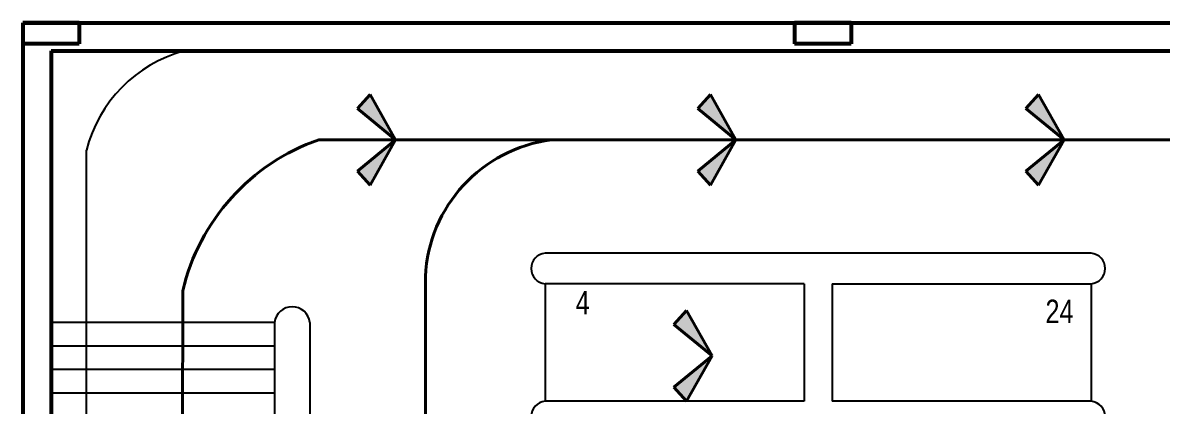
# Model space of a CAD drawing. Header units: millimetres. Extents: x 103 to 250, y -95 to 16.
# Drawn here: x 199.35 to 223.54, y -6.94 to 1.19 of the extents above; entities that cross this region are included whole.
import ezdxf

# ---------------------------------------------------------------- set-up
doc = ezdxf.new("R2010")
doc.units = ezdxf.units.MM
for name, color, linetype, lineweight in [('0.25', 6, 'Continuous', 25), ('0.40', 3, 'Continuous', 40), ('0.53', 1, 'Continuous', 53)]:
    doc.layers.add(name, color=color, linetype=linetype, lineweight=lineweight)
doc.styles.add('ATTR', font='BRADHITC.TTF', dxfattribs={"width": 0.8, "height": 0.5})

# ---------------------------------------------------------------- blocks, each defined once
blk = doc.blocks.new('A$C76752FA1')
at = {"layer": '0.40'}
for points in [[(6.49, 7.7), (2.15, 15.41), (0, 13.03)], [(6.49, 7.7), (2.15, 0), (0, 2.38)]]:
    blk.add_hatch(color=256, dxfattribs=at).paths.add_polyline_path(points)
for p, q in [((2.15, 15.41), (0, 13.03)), ((6.49, 7.7), (2.15, 15.41)), ((0, 13.03), (6.49, 7.7)), ((0, 2.38), (6.49, 7.7)), ((6.49, 7.7), (2.15, 0)), ((2.15, 0), (0, 2.38))]:
    blk.add_line(p, q, dxfattribs=at)

msp = doc.modelspace()

# ---------------------------------------------------------------- linework, layer by layer
for p, q in [((210.452, -4.355), (210.452, -6.855)), ((222.052, -4.355), (222.052, -6.855)), ((204.702, -5.18), (199.952, -5.18)), ((204.702, -5.68), (199.952, -5.68)), ((204.702, -6.18), (199.952, -6.18)), ((204.702, -6.68), (199.952, -6.68))]:
    msp.add_line(p, q)
at = {"layer": '0.25'}
for p, q in [((200.702, -1.516), (200.702, -18.605)), ((216.552, -3.705), (210.452, -3.705)), ((222.052, -3.705), (216.552, -3.705)), ((215.952, -4.355), (210.452, -4.355)), ((215.952, -4.355), (215.952, -6.855)), ((216.552, -4.355), (222.052, -4.355)), ((216.552, -4.355), (216.552, -6.855)), ((204.702, -5.18), (204.702, -19.18)), ((205.452, -5.18), (205.452, -19.18)), ((215.952, -6.855), (210.452, -6.855)), ((222.052, -6.855), (216.552, -6.855))]:
    msp.add_line(p, q, dxfattribs=at)
for centre, radius, start, end in [((203.564, -2.253), 2.955, 105.5014, 165.5631), ((210.481, -4.03), 0.326, 95.1095, 264.8905), ((222.023, -4.03), 0.326, 275.1095, 84.8905), ((205.077, -5.221), 0.377, 6.1288, 173.8712), ((210.481, -7.18), 0.326, 95.1095, 264.8905), ((222.023, -7.18), 0.326, 275.1095, 84.8905)]:
    msp.add_arc(centre, radius, start, end, dxfattribs=at)
at = {"layer": '0.40'}
for p, q in [((238.56, -1.295), (205.641, -1.295)), ((207.907, -4.201), (207.902, -58.375)), ((202.752, -4.505), (202.738, -18.284))]:
    msp.add_line(p, q, dxfattribs=at)
for centre, radius, start, end in [((207.113, -5.524), 4.479, 109.1843, 166.8392), ((210.977, -4.343), 3.074, 97.4012, 177.3653)]:
    msp.add_arc(centre, radius, start, end, dxfattribs=at)
at = {"layer": '0.53'}
for p, q in [((200.552, 1.195), (199.352, 1.195)), ((199.352, 1.195), (200.552, 1.195)), ((200.552, 1.195), (199.352, 1.195)), ((199.352, 1.195), (199.352, 0.745)), ((200.552, 1.195), (199.552, 1.195)), ((200.552, 1.195), (249.752, 1.195)), ((200.552, 1.195), (200.552, 0.745)), ((216.952, 1.195), (215.752, 1.195)), ((215.752, 1.195), (215.752, 0.745)), ((216.952, 1.195), (216.952, 0.745)), ((199.352, 0.745), (199.352, -64.005)), ((200.552, 0.745), (199.352, 0.745)), ((200.552, 0.745), (199.552, 0.745)), ((216.952, 0.745), (215.752, 0.745)), ((216.952, 0.745), (215.952, 0.745)), ((199.952, 0.595), (199.952, -11.48)), ((199.952, 0.595), (200.552, 0.595)), ((200.552, 0.595), (249.152, 0.595))]:
    msp.add_line(p, q, dxfattribs=at)

# ---------------------------------------------------------------- block references
at = {"layer": '0.40', "xscale": 0.1251924930541009, "yscale": 0.1251924930541009, "zscale": 0.1251924930541009}
for p in [(206.461, -2.259), (213.692, -2.259), (220.665, -2.259), (213.188, -6.855)]:
    msp.add_blockref('A$C76752FA1', p, dxfattribs=at)

# ---------------------------------------------------------------- texts
at = {"layer": '0.40', "style": 'ATTR', "width": 0.8}
for s, p in [('4', (211.1, -5.006)), ('24', (221.082, -5.193))]:
    msp.add_text(s, height=0.5, dxfattribs=at).set_placement(p)

doc.saveas('drawing.dxf')
